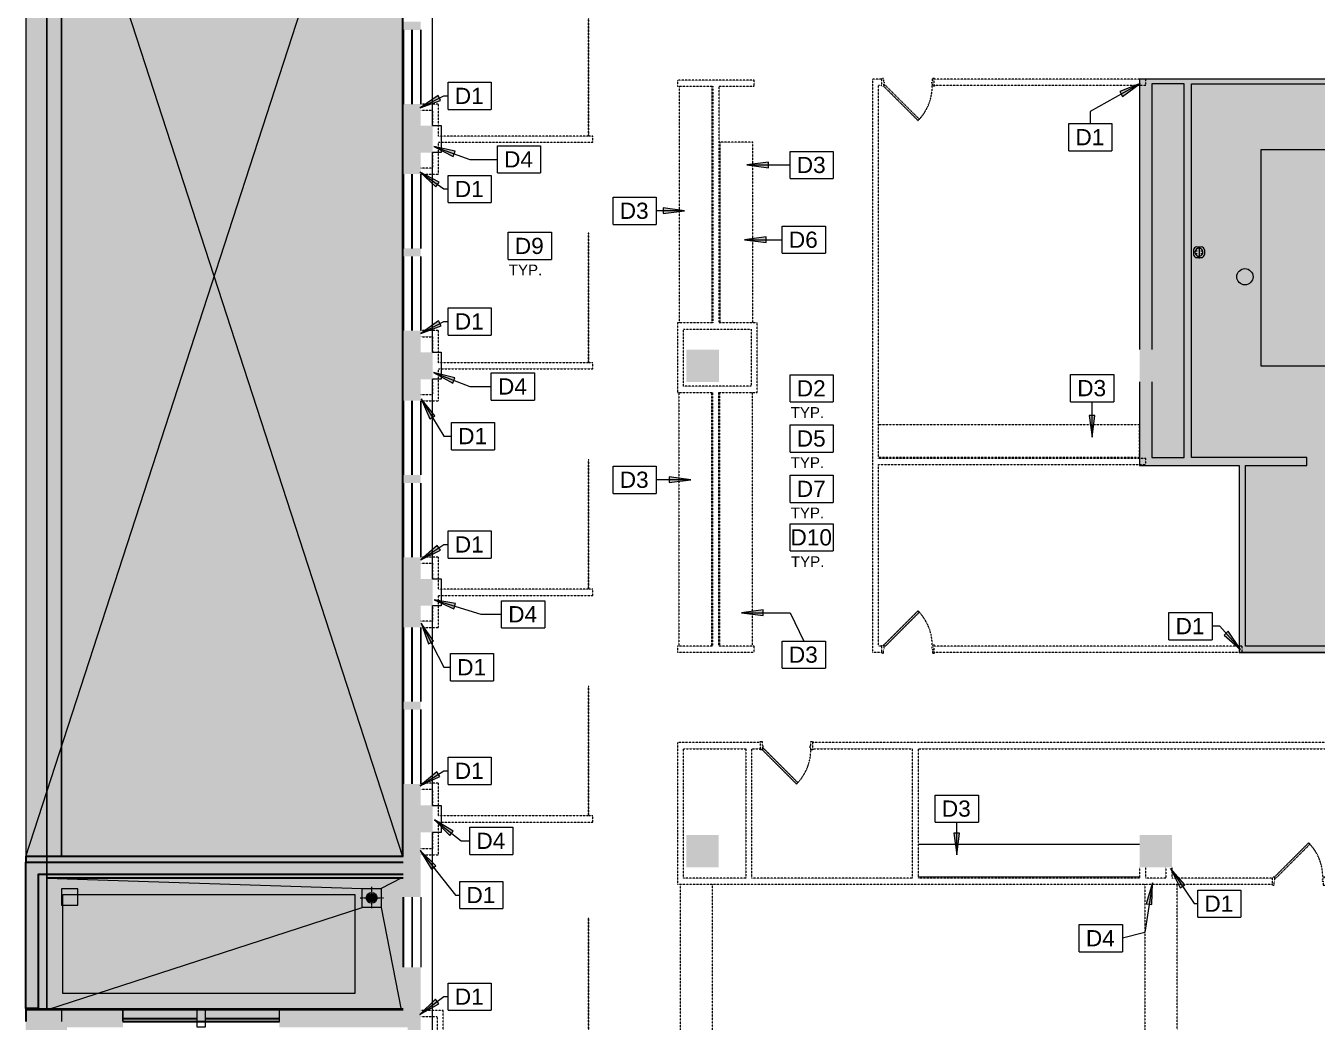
# Model space of a CAD drawing. Header units: inches. Extents: x 3 to 2535, y 0 to 2055.
# Drawn here: x 3 to 961, y 539 to 1278 of the extents above; entities that cross this region are included whole.
import ezdxf

# ---------------------------------------------------------------- set-up
doc = ezdxf.new("R2010")
doc.units = ezdxf.units.IN
doc.header["$MEASUREMENT"] = 0
doc.linetypes.add('Demolished', pattern=[0.1875, 0.125, -0.0625])
doc.linetypes.add('IMPORT-CENTERS', pattern=[1.375, 1, -0.125, 0.125, -0.125])
for name, color, linetype, lineweight in [('_800 AVAILABLE', 7, 'Continuous', 9), ('A-ANNO-KEYN', 231, 'Continuous', 9), ('A-DETL', 90, 'Continuous', 9), ('A-DETL-GENF', 92, 'Continuous', 9), ('A-DOOR', 31, 'Demolished', 9), ('A-WALL', 113, 'Demolished', 9), ('A0207 - Terrace Backround_Link_dwg', 8, 'Continuous', 9), ('ARCH-L', 250, 'Continuous', 20), ('CORE', 7, 'Continuous', 9), ('FLOR-OTLN', 250, 'Continuous', 20), ('G-ANNO-TEXT', 231, 'Continuous', 9), ('I-WALL', 2, 'Demolished', 9), ('L-AR-wall-existing', 250, 'Continuous', 20), ('L-HS-pav-edge', 250, 'Continuous', 20), ('L-HS-wall', 50, 'Continuous', 30), ('N-ROOFDRAIN', 7, 'Continuous', 9), ('N-ROOFMAIN', 7, 'Continuous', 9), ('Q-CASE', 31, 'Demolished', 9), ('Victor Bldg - 8th Floor_LINK_dwg', 8, 'Continuous', 9), ('WALL-I', 250, 'Continuous', 20), ('WINDOWS', 7, 'Continuous', 9)]:
    doc.layers.add(name, color=color, linetype=linetype, lineweight=lineweight)
doc.styles.add('Arial', font='arial.ttf', dxfattribs={"height": 12})
doc.styles.add('Swis721 Lt BT', font='swissl.ttf', dxfattribs={"height": 8})

# ---------------------------------------------------------------- blocks, each defined once
blk = doc.blocks.new('Door - Single - Solid Door-7925638-Level XX  DEMOLITION')
at = {"layer": 'A-DOOR', "color": 250, "lineweight": 20}
for p, q in [((-15.63, 2.91), (-14.13, 2.91)), ((-15.63, 2.16), (-15.63, 2.91)), ((-14.13, 2.91), (-14.13, -0.09)), ((22.12, 2.91), (23.62, 2.91)), ((22.12, -0.09), (22.12, 2.91)), ((23.62, 2.91), (23.62, 2.16)), ((-15.63, -3.09), (-15.63, -2.34)), ((-14.13, -3.09), (-15.63, -3.09)), ((-14.13, -0.09), (-13.63, -0.09)), ((-14.13, -1.59), (-14.13, -3.09)), ((-13.63, -1.59), (-14.13, -1.59)), ((-13.03, -2.12), (-14.01, -3.09)), ((-14.01, -3.09), (11.45, -28.54)), ((-13.63, -0.09), (-13.63, -1.59)), ((12.42, -27.57), (-13.03, -2.12)), ((21.62, -0.09), (22.12, -0.09)), ((21.62, -1.59), (21.62, -0.09)), ((22.12, -1.59), (21.62, -1.59)), ((22.12, -3.09), (22.12, -1.59)), ((23.62, -3.09), (22.12, -3.09)), ((23.62, -2.34), (23.62, -3.09)), ((11.45, -28.54), (12.42, -27.57))]:
    blk.add_line(p, q, dxfattribs=at)
at = {"layer": 'A-DOOR', "color": 7}
blk.add_arc((-14.01, -3.09), 36, 315, 0.5, dxfattribs=at)
blk = doc.blocks.new('Door - Single - Solid Door-7925635-Level XX  DEMOLITION')
at = {"layer": 'A-DOOR', "color": 250, "lineweight": 20}
for p, q in [((-14.01, 3.09), (11.45, 28.54)), ((12.42, 27.57), (-13.03, 2.12)), ((11.45, 28.54), (12.42, 27.57)), ((-15.63, 3.09), (-15.63, 2.34)), ((-14.13, 3.09), (-15.63, 3.09)), ((-14.13, 1.59), (-14.13, 3.09)), ((-13.63, 1.59), (-14.13, 1.59)), ((-14.13, -2.91), (-14.13, 0.09)), ((-14.13, 0.09), (-13.63, 0.09)), ((-13.03, 2.12), (-14.01, 3.09)), ((-13.63, 0.09), (-13.63, 1.59)), ((22.12, 1.59), (21.62, 1.59)), ((21.62, 1.59), (21.62, 0.09)), ((21.62, 0.09), (22.12, 0.09)), ((23.62, 3.09), (22.12, 3.09)), ((22.12, 3.09), (22.12, 1.59)), ((22.12, 0.09), (22.12, -2.91)), ((23.62, 2.34), (23.62, 3.09)), ((-15.63, -2.16), (-15.63, -2.91)), ((-15.63, -2.91), (-14.13, -2.91)), ((22.12, -2.91), (23.62, -2.91)), ((23.62, -2.91), (23.62, -2.16))]:
    blk.add_line(p, q, dxfattribs=at)
at = {"layer": 'A-DOOR', "color": 7}
blk.add_arc((-14.01, 3.09), 36, 359.5, 45, dxfattribs=at)
blk = doc.blocks.new('C-Counter Top - ADJ HEIGHT-7927354-Level XX  DEMOLITION')
at = {"layer": 'Q-CASE', "color": 7}
for p, q in [((86.8, -0.75), (86.8, 0)), ((-47.26, -0.75), (86.8, -0.75)), ((86.8, -25), (86.8, -0.75)), ((-47.26, -25), (86.8, -25))]:
    blk.add_line(p, q, dxfattribs=at)
blk = doc.blocks.new('C-Counter Top - ADJ HEIGHT-7926963-Level XX  DEMOLITION')
at = {"layer": 'Q-CASE', "color": 7}
for p, q in [((-47.26, -0.75), (128.24, -0.75)), ((-47.26, -25), (128.24, -25))]:
    blk.add_line(p, q, dxfattribs=at)
blk = doc.blocks.new('C-Counter Top - ADJ HEIGHT-7927036-Level XX  DEMOLITION')
at = {"layer": 'Q-CASE', "color": 7}
for p, q in [((-47.26, 0), (-47.26, -0.75)), ((-47.26, -0.75), (-47.26, -25)), ((-47.26, -0.75), (146.24, -0.75)), ((-47.26, -25), (146.24, -25))]:
    blk.add_line(p, q, dxfattribs=at)
blk = doc.blocks.new('C-Counter Top - ADJ HEIGHT-7926068-Level XX  DEMOLITION')
at = {"layer": 'Q-CASE', "linetype": 'Continuous'}
for p, q in [((-47.26, -0.75), (116.74, -0.75)), ((-47.26, -25), (116.74, -25))]:
    blk.add_line(p, q, dxfattribs=at)
blk = doc.blocks.new('C-Counter Top - ADJ HEIGHT - 2_-0_-7925335-Level XX  DEMOLITION')
at = {"layer": 'Q-CASE', "color": 7}
for p, q in [((258.06, 0), (-47.26, 0)), ((-47.26, -24), (258.06, -24))]:
    blk.add_line(p, q, dxfattribs=at)
blk = doc.blocks.new('C-Counter Top - ADJ HEIGHT - 2_-0_-7925336-Level XX  DEMOLITION')
at = {"layer": 'Q-CASE', "color": 7}
for p, q in [((268.06, 0), (-47.26, 0)), ((-47.26, -24), (268.06, -24))]:
    blk.add_line(p, q, dxfattribs=at)
blk = doc.blocks.new('C-Counter Top - ADJ HEIGHT-7927271-Level XX  DEMOLITION')
at = {"layer": 'Q-CASE', "color": 7}
for p, q in [((-47.26, -0.75), (140.93, -0.75)), ((-47.26, -25), (140.93, -25))]:
    blk.add_line(p, q, dxfattribs=at)
blk = doc.blocks.new('Victor Bldg - 8th Floor_LINK_dwg_RDRAIN-7775894-Level XX  DEMOLITION')
at = {"layer": 'N-ROOFDRAIN', "linetype": 'IMPORT-CENTERS'}
for p, q in [((-8.58, 0), (8.67, 0)), ((0, 8.22), (0, -7.71))]:
    blk.add_line(p, q, dxfattribs=at)
at = {"layer": 'N-ROOFDRAIN'}
for p, q in [((3, 0), (-3, 0)), ((2.83, 1), (-2.83, 1)), ((2.24, 2), (-2.24, 2)), ((2.83, -1), (-2.83, -1)), ((2.24, -2), (-2.24, -2))]:
    blk.add_line(p, q, dxfattribs=at)
at = {"layer": 'N-ROOFDRAIN', "flags": 128}
blk.add_lwpolyline([(7, 7), (7, -7), (-7, -7), (-7, 7)], close=True, dxfattribs=at)
at = {"layer": 'N-ROOFDRAIN'}
for radius in [4, 3]:
    blk.add_circle((0, 0), radius, dxfattribs=at)
blk = doc.blocks.new('Victor Bldg - 8th Floor_LINK_dwg_A$C12A528CC-7775907-Level XX  DEMOLITION')
at = {"layer": 'N-ROOFMAIN', "flags": 128}
blk.add_lwpolyline([(1, 12), (0, 12), (0, 0), (12, 0), (12, 12), (0, 12)], dxfattribs=at)
blk = doc.blocks.new('Victor Bldg - 8th Floor_LINK_dwg-6972240-Level XX  DEMOLITION')
at = {"layer": '_800 AVAILABLE'}
for p, q in [((304.93, 1203.56), (304.93, 1351.56)), ((304.93, 1035.5), (304.93, 1183.56)), ((304.93, 867.5), (304.93, 1015.5)), ((304.93, 699.5), (304.93, 847.5)), ((304.93, 531.5), (304.93, 679.5))]:
    blk.add_line(p, q, dxfattribs=at)
at = {"layer": 'CORE'}
for p, q in [((868.92, 1111.36), (868.92, 1108.06)), ((870.15, 1110.69), (871.63, 1110.69)), ((871.28, 1113.72), (874.58, 1113.72)), ((873.06, 1113.98), (873.06, 1105.01)), ((874.25, 1110.69), (875.71, 1110.69)), ((876.94, 1111.36), (876.94, 1108.06)), ((870.15, 1108.73), (871.63, 1108.73)), ((871.28, 1105.7), (874.58, 1105.7)), ((874.25, 1108.73), (875.71, 1108.73)), ((281.73, 645.5), (266.81, 637.93)), ((266.81, 623.93), (281.73, 547.98)), ((30, 547.98), (30, 539.25)), ((75.5, 539.25), (75.5, 547.98)), ((191.5, 539.25), (191.5, 547.98))]:
    blk.add_line(p, q, dxfattribs=at)
at = {"layer": 'CORE', "flags": 128}
for points in [[(478.13, 2051.5), (478.13, 2055), (3.5, 2055), (3.5, 547.98), (3.5, 539.25)], [(475, 2039.5), (19, 2039.5), (19, 547.98), (252.81, 623.93)], [(283.25, 661.5), (30, 661.5), (30, 1522), (283.25, 1522)], [(1321.5, 1234.5), (1341.5, 1234.5), (1341.5, 1238), (1248, 1238), (1098, 1238), (829, 1238), (829, 1037.5)], [(829, 1013.5), (829, 951.5), (902.75, 951.5), (902.75, 813), (1004.5, 813), (1004.5, 817.63), (907.38, 817.63), (907.38, 951.5), (953, 951.5), (953, 957.5), (867.38, 957.5), (867.38, 1234.5), (1036, 1234.5), (1036, 1037.5)], [(838, 1013.5), (838, 957.5), (862, 957.5), (862, 1234.5), (838, 1234.5), (838, 1037.5)], [(304.93, 1203.56), (311.25, 1203.56), (311.25, 1183.56), (304.93, 1183.56)], [(304.93, 1203.56), (311.25, 1203.56), (311.25, 1183.56), (304.93, 1183.56)], [(304.93, 1035.5), (311.25, 1035.5), (311.25, 1015.5), (304.93, 1015.5)], [(304.93, 867.5), (311.25, 867.5), (311.25, 847.5), (304.93, 847.5)], [(304.93, 699.5), (311.25, 699.5), (311.25, 679.5), (304.93, 679.5)], [(283.25, 645.5), (19, 645.5), (252.81, 637.93)], [(3.5, 547.98), (75.5, 547.98), (75.5, 539.25)], [(191.5, 539.25), (191.5, 547.98), (283.25, 547.98)]]:
    blk.add_lwpolyline(points, dxfattribs=at)
blk.add_lwpolyline([(918.84, 1025.5), (1011.84, 1025.5), (1011.84, 1185.5), (918.84, 1185.5)], close=True, dxfattribs=at)
at = {"layer": 'CORE'}
blk.add_circle((907, 1091.5), 6, dxfattribs=at)
for centre, radius, start, end in [((871.28, 1111.36), 2.36, 90, 180), ((872.93, 1109.71), 2.95, 340.52878, 272.49467), ((874.58, 1111.36), 2.36, 0, 90), ((871.28, 1108.06), 2.36, 180, 270), ((872.93, 1109.71), 2.95, 272.49467, 340.52878), ((874.58, 1108.06), 2.36, 270, 360)]:
    blk.add_arc(centre, radius, start, end, dxfattribs=at)
at = {"layer": 'WINDOWS'}
for p, q in [((283.25, 1219.56), (283.25, 1274.56)), ((283.25, 1274.56), (283.25, 1219.56)), ((296.25, 1219.56), (296.25, 1274.56)), ((296.25, 1274.56), (296.25, 1219.56)), ((283.25, 1051.56), (283.25, 1106.56)), ((283.25, 1106.56), (283.25, 1051.56)), ((296.25, 1051.56), (296.25, 1106.56)), ((296.25, 1106.56), (296.25, 1051.56)), ((283.25, 883.5), (283.25, 938.5)), ((283.25, 938.5), (283.25, 883.5)), ((296.25, 883.5), (296.25, 938.5)), ((296.25, 938.5), (296.25, 883.5)), ((283.25, 715.5), (283.25, 770.5)), ((283.25, 770.5), (283.25, 715.5)), ((296.25, 715.5), (296.25, 770.5)), ((296.25, 770.5), (296.25, 715.5)), ((283.25, 631.5), (283.25, 579.5)), ((289.62, 631.5), (289.62, 579.5)), ((289.87, 631.5), (289.87, 579.5)), ((296.25, 631.5), (296.25, 579.5))]:
    blk.add_line(p, q, dxfattribs=at)
at = {"layer": 'WINDOWS', "flags": 128}
for points in [[(289.62, 1219.56), (289.62, 1274.56)], [(289.87, 1219.56), (289.87, 1274.56)], [(283.25, 1112.56), (283.25, 1167.56)], [(289.62, 1112.56), (289.62, 1167.56)], [(289.87, 1112.56), (289.87, 1167.56)], [(296.25, 1112.56), (296.25, 1167.56)], [(289.62, 1051.56), (289.62, 1106.56)], [(289.87, 1051.56), (289.87, 1106.56)], [(283.25, 944.5), (283.25, 999.5)], [(289.62, 944.5), (289.62, 999.5)], [(289.87, 944.5), (289.87, 999.5)], [(296.25, 944.5), (296.25, 999.5)], [(289.62, 883.5), (289.62, 938.5)], [(289.87, 883.5), (289.87, 938.5)], [(283.25, 776.5), (283.25, 831.5)], [(289.62, 776.5), (289.62, 831.5)], [(289.87, 776.5), (289.87, 831.5)], [(296.25, 776.5), (296.25, 831.5)], [(289.62, 715.5), (289.62, 770.5)], [(289.87, 715.5), (289.87, 770.5)], [(75.5, 547.98), (191.5, 547.98)], [(130.5, 534.98), (130.5, 547.98), (136.5, 547.98), (136.5, 534.98), (130.5, 534.98), (130.5, 547.98), (136.5, 547.98), (136.5, 534.98)], [(75.5, 541.6), (130.5, 541.6)], [(75.5, 541.35), (130.5, 541.35)], [(136.5, 541.6), (191.5, 541.6)], [(136.5, 541.35), (191.5, 541.35)]]:
    blk.add_lwpolyline(points, close=True, dxfattribs=at)
for name, p in [('Victor Bldg - 8th Floor_LINK_dwg_A$C12A528CC-7775907-Level XX  DEMOLITION', (29.96, 625.63)), ('Victor Bldg - 8th Floor_LINK_dwg_RDRAIN-7775894-Level XX  DEMOLITION', (259.81, 630.93))]:
    blk.add_blockref(name, p)
blk = doc.blocks.new('A0207 - Terrace Backround_Link_dwg-7390254-Level XX  DEMOLITION')
at = {"layer": 'WALL-I'}
blk.add_hatch(color=256, dxfattribs=at).paths.add_polyline_path([(1009.43, 539.25), (1045.43, 539.25), (1045.43, 547.54), (765.68, 547.54), (765.68, 539.25), (953.68, 539.25)], flags=0)
at = {"layer": 'ARCH-L', "color": 7, "lineweight": 9}
for p, q in [((765.68, 1522), (1044.93, 661.5)), ((765.68, 661.5), (1044.93, 1522))]:
    blk.add_line(p, q, dxfattribs=at)
at = {"layer": 'FLOR-OTLN', "color": 50, "lineweight": 30}
blk.add_line((765.68, 548.87), (765.68, 548.5), dxfattribs=at)
at = {"layer": 'FLOR-OTLN', "color": 50, "lineweight": 30, "flags": 128}
blk.add_lwpolyline([(1240.31, 2055), (765.68, 2055), (765.68, 1522), (1044.93, 1522), (1044.93, 661.5), (765.68, 661.5), (765.68, 657.5)], dxfattribs=at)
at = {"layer": 'L-AR-wall-existing', "flags": 128}
for points in [[(1245.68, 2055), (765.68, 2055), (765.68, 547.98)], [(781.18, 547.98), (781.18, 2039.5), (1232.68, 2039.5), (1232.68, 2022)], [(1045.43, 1522), (792.18, 1522), (792.18, 661.5), (1045.43, 661.5)]]:
    blk.add_lwpolyline(points, dxfattribs=at)
at = {"layer": 'L-HS-pav-edge', "flags": 128}
blk.add_lwpolyline([(1009.43, 633.5), (1009.43, 559.98), (793.18, 559.98), (793.18, 633.5)], close=True, dxfattribs=at)
at = {"layer": 'L-HS-wall'}
blk.add_line((1045.43, 645.5), (781.18, 645.5), dxfattribs=at)
at = {"layer": 'WALL-I', "color": 50, "lineweight": 30}
for p, q in [((1045.43, 1274.56), (1045.43, 1219.56)), ((1045.43, 1167.56), (1045.43, 1112.56)), ((1045.43, 1106.56), (1045.43, 1051.56)), ((1045.43, 999.5), (1045.43, 944.5)), ((1045.43, 938.5), (1045.43, 883.5)), ((1045.43, 831.5), (1045.43, 776.5)), ((1045.43, 770.5), (1045.43, 715.5)), ((1045.43, 631.5), (1045.43, 579.5)), ((837.68, 539.25), (953.68, 539.25))]:
    blk.add_line(p, q, dxfattribs=at)
at = {"layer": 'WALL-I', "color": 50, "lineweight": 30, "flags": 128}
for points in [[(1045.43, 648.25), (774.93, 648.25), (774.93, 548.87), (765.68, 548.87), (765.68, 657.5), (1045.43, 657.5)], [(1045.43, 548.5), (765.68, 548.5), (765.68, 539.25)]]:
    blk.add_lwpolyline(points, dxfattribs=at)
blk = doc.blocks.new('Keynote Tag - Keynote Number - Boxed-135510-Level XX  DEMOLITION')
at = {"layer": 'A-ANNO-KEYN'}
for p, q in [((-0.125, -0.0792), (-0.125, 0.0781)), ((-0.125, 0.0781), (0.125, 0.0781)), ((0.125, 0.0781), (0.125, -0.0792)), ((-0.125, -0.0792), (0.125, -0.0792))]:
    blk.add_line(p, q, dxfattribs=at)

msp = doc.modelspace()

# ---------------------------------------------------------------- hatches: boundary and pattern name
at = {"layer": 'A-ANNO-KEYN'}
for points in [[(829.29, 1234.81), (814.31, 1228.82), (816.37, 1225.14)], [(295.68, 1216.79), (310.91, 1222.11), (309.01, 1225.87)], [(305.82, 1188.06), (320.17, 1180.68), (321.59, 1184.65)], [(295.68, 1169.13), (307.48, 1158.13), (309.93, 1161.56)], [(537.89, 1174.41), (553.89, 1172.3), (553.89, 1176.51)], [(491.76, 1140.41), (475.76, 1142.52), (475.76, 1138.31)], [(536.18, 1118.95), (552.18, 1116.85), (552.18, 1121.06)], [(296.2, 1049.36), (311.32, 1054.98), (309.35, 1058.71)], [(305.67, 1020.39), (319.86, 1012.71), (321.37, 1016.65)], [(296.46, 1001.01), (302.96, 986.23), (306.56, 988.42)], [(793.75, 972.57), (795.86, 988.57), (791.65, 988.57)], [(496.37, 940.97), (480.37, 943.08), (480.37, 938.86)], [(296.31, 881.56), (310.74, 888.78), (308.38, 892.27)], [(306.1, 851.89), (320.77, 845.18), (322.01, 849.21)], [(533.96, 842.41), (549.96, 840.3), (549.96, 844.52)], [(296.48, 834.56), (301.93, 819.37), (305.67, 821.3)], [(903.67, 815.18), (894.7, 828.6), (891.54, 825.82)], [(295.64, 714.09), (310.3, 720.83), (308.05, 724.4)], [(306.46, 688.82), (317.68, 677.22), (320.3, 680.51)], [(693.45, 662.84), (695.55, 678.84), (691.34, 678.84)], [(295.87, 666.04), (304.11, 652.17), (307.42, 654.77)], [(851.75, 652.82), (858.93, 638.36), (862.43, 640.72)], [(838.41, 642.12), (833.9, 626.62), (838.07, 625.99)], [(295.55, 544.46), (309.61, 552.38), (307.08, 555.75)]]:
    msp.add_hatch(color=256, dxfattribs=at).paths.add_polyline_path(points, flags=0)
at = {"layer": 'A-DETL-GENF'}
h = msp.add_hatch(color=7, dxfattribs=at)
h.paths.add_polyline_path([(338, 0), (338, 4), (345, 4), (345, 23.12), (273, 23.12), (273, 4), (280, 4), (280, 0), (311.78, 0)], flags=0)
h.paths.add_polyline_path([(200, 0), (200, 4), (207, 4), (207, 23.12), (135, 23.12), (135, 4), (142, 4), (142, 0), (171.38, 0)], flags=0)
h.paths.add_polyline_path([(418, 0), (509.5, 0), (509.5, 56), (479.5, 56), (479.5, 23.06), (411, 23.06), (411, 4), (418, 4)], flags=0)
h.paths.add_polyline_path([(1050, 0), (1050, 14.5), (1079, 14.5), (1079, 11.5), (1143, 11.5), (1143, 27.5), (1069, 27.5), (1069, 32.86), (1011, 32.86), (1011, 23.12), (1004.38, 23.12), (1004.38, 0), (1036.5, 0)], flags=0)
h.paths.add_polyline_path([(920.38, 0), (920.38, 23.12), (913.5, 23.12), (913.5, 32.99), (884.25, 32.99), (884.25, 23.12), (867.25, 23.12), (867.25, 0), (913.5, 0)], flags=0)
h.paths.add_polyline_path([(62, 0), (62, 4), (69, 4), (69, 23.12), (34.12, 23.12), (34.12, 74.5), (16, 74.5), (16, 66), (12, 66), (12, 0), (34.12, 0)], flags=0)
h.paths.add_polyline_path([(783.25, 0), (783.25, 21.5), (781.25, 21.5), (781.25, 56), (751.25, 56), (751.25, 23.12), (730.25, 23.12), (730.25, 0), (781.25, 0)], flags=0)
h.paths.add_polyline_path([(614, 0), (646.25, 0), (646.25, 33.12), (614, 33.12), (614, 23.12), (593.13, 23.12), (593.13, 0)], flags=0)
h.paths.add_polyline_path([(2155, 3.5), (2215, 3.5), (2215, 19.5), (2155, 19.5)], flags=0)
h.paths.add_polyline_path([(2531, 3.5), (2535, 3.5), (2535, 63.5), (2519, 63.5), (2519, 41.5), (2497, 41.5), (2497, 19.5), (2475, 19.5), (2475, 3.5), (2519, 3.5)], flags=0)
h.paths.add_polyline_path([(2378.78, 3.5), (2423, 3.5), (2423, 19.5), (2363, 19.5), (2363, 3.5), (2374.5, 3.5)], flags=0)
h.paths.add_polyline_path([(2043, 3.5), (2103, 3.5), (2103, 19.5), (2059, 19.5), (2059, 27.5), (1979, 27.5), (1979, 11.5), (2043, 11.5)], flags=0)
h.paths.add_polyline_path([(2261.33, 7.5), (2267.33, 7.5), (2267.33, 19.5), (2261.33, 19.5)], flags=0)
h.paths.add_polyline_path([(2316.67, 7.5), (2316.67, 19.5), (2310.67, 19.5), (2310.67, 7.5)], flags=0)
h.paths.add_polyline_path([(1259, 11.5), (1323, 11.5), (1323, 27.5), (1259, 27.5)], flags=0)
h.paths.add_polyline_path([(1453, 11.5), (1503, 11.5), (1503, 27.5), (1439, 27.5), (1439, 11.5), (1443.5, 11.5)], flags=0)
h.paths.add_polyline_path([(1647.88, 11.5), (1683, 11.5), (1683, 27.5), (1619, 27.5), (1619, 11.5)], flags=0)
h.paths.add_polyline_path([(1828.75, 11.5), (1863, 11.5), (1863, 27.5), (1799, 27.5), (1799, 11.5), (1803.5, 11.5)], flags=0)
h.paths.add_polyline_path([(1564, 15.5), (1564, 27.5), (1558, 27.5), (1558, 15.5)], flags=0)
h.paths.add_polyline_path([(1918, 15.5), (1924, 15.5), (1924, 27.5), (1918, 27.5)], flags=0)
h.paths.add_polyline_path([(1738, 15.5), (1744, 15.5), (1744, 27.5), (1738, 27.5)], flags=0)
h.paths.add_polyline_path([(1198, 15.5), (1204, 15.5), (1204, 27.5), (1198, 27.5)], flags=0)
h.paths.add_polyline_path([(1384, 15.5), (1384, 27.5), (1378, 27.5), (1378, 15.5)], flags=0)
h.paths.add_polyline_path([(2519, 115.5), (2535, 115.5), (2535, 175.5), (2519, 175.5)], flags=0)
h.paths.add_polyline_path([(34.12, 123.5), (34.12, 224.5), (12, 224.5), (12, 132), (16, 132), (16, 123.5)], flags=0)
h.paths.add_polyline_path([(2531, 220.5), (2531, 226.5), (2519, 226.5), (2519, 220.5)], flags=0)
h.paths.add_polyline_path([(2531, 268.5), (2531, 274.5), (2519, 274.5), (2519, 268.5)], flags=0)
h.paths.add_polyline_path([(2173, 293.5), (2173, 317.5), (2149, 317.5), (2149, 293.5), (2152.5, 293.5)], flags=0)
h.paths.add_polyline_path([(517, 293.5), (517, 317.5), (493, 317.5), (493, 293.5), (512.5, 293.5)], flags=0)
h.paths.add_polyline_path([(1789, 293.5), (1813, 293.5), (1813, 317.5), (1789, 317.5)], flags=0)
h.paths.add_polyline_path([(21.13, 310.5), (34.12, 310.5), (34.12, 392.5), (12, 392.5), (12, 310.5)], flags=0)
h.paths.add_polyline_path([(2535, 319.5), (2535, 379.5), (2519, 379.5), (2519, 365.5), (2497, 365.5), (2497, 341.5), (2519, 341.5), (2519, 319.5)], flags=0)
h.paths.add_polyline_path([(2535, 431.5), (2535, 491.5), (2527, 491.5), (2527, 551.5), (2511, 551.5), (2511, 475.5), (2519, 475.5), (2519, 431.5)], flags=0)
h.paths.add_polyline_path([(21.13, 478.5), (34.12, 478.5), (34.12, 534.98), (75.5, 534.98), (75.5, 539.25), (3.5, 539.25), (3.5, 491.25), (12, 491.25), (12, 478.5), (14.26, 478.5)], flags=0)
h.paths.add_polyline_path([(306.53, 511.5), (306.53, 531.5), (296.25, 531.5), (296.25, 579.5), (283.25, 579.5), (283.25, 539.25), (191.5, 539.25), (191.5, 534.98), (286.53, 534.98), (286.53, 511.5), (305.81, 511.5)], flags=0)
h.paths.add_polyline_path([(2511, 603.5), (2527, 603.5), (2527, 667.5), (2511, 667.5), (2511, 647.5), (2497, 647.5), (2497, 623.5), (2511, 623.5)], flags=0)
h.paths.add_polyline_path([(291.03, 631.5), (296.25, 631.5), (296.25, 679.5), (304.93, 679.5), (304.93, 699.5), (296.25, 699.5), (296.25, 715.5), (283.25, 715.5), (283.25, 631.5), (286.53, 631.5)], flags=0)
h.paths.add_polyline_path([(829, 653.5), (853, 653.5), (853, 677.5), (829, 677.5)], flags=0)
h.paths.add_polyline_path([(2152.5, 653.5), (2173, 653.5), (2173, 677.5), (2149, 677.5), (2149, 653.5)], flags=0)
h.paths.add_polyline_path([(1093, 653.5), (1093, 677.5), (1069, 677.5), (1069, 653.5), (1088.5, 653.5)], flags=0)
h.paths.add_polyline_path([(498.94, 653.5), (517, 653.5), (517, 677.5), (493, 677.5), (493, 653.5)], flags=0)
h.paths.add_polyline_path([(1429, 653.5), (1453, 653.5), (1453, 677.5), (1429, 677.5)], flags=0)
h.paths.add_polyline_path([(1808.5, 653.5), (1813, 653.5), (1813, 677.5), (1789, 677.5), (1789, 653.5)], flags=0)
h.paths.add_polyline_path([(2511, 722.5), (2523, 722.5), (2523, 728.5), (2511, 728.5)], flags=0)
h.paths.add_polyline_path([(283.25, 770.5), (296.25, 770.5), (296.25, 776.5), (283.25, 776.5)], flags=0)
h.paths.add_polyline_path([(2511, 783.5), (2527, 783.5), (2527, 847.5), (2511, 847.5), (2511, 813.25)], flags=0)
h.paths.add_polyline_path([(283.25, 831.5), (296.25, 831.5), (296.25, 847.5), (304.93, 847.5), (304.93, 867.5), (296.25, 867.5), (296.25, 883.5), (283.25, 883.5), (283.25, 836)], flags=0)
h.paths.add_polyline_path([(2523, 902.5), (2523, 908.5), (2511, 908.5), (2511, 902.5)], flags=0)
h.paths.add_polyline_path([(296.25, 938.5), (296.25, 944.5), (283.25, 944.5), (283.25, 938.5), (289.64, 938.5)], flags=0)
h.paths.add_polyline_path([(2511, 963.25), (2527, 963.25), (2527, 1027.5), (2511, 1027.5), (2511, 1007.5), (2497, 1007.5), (2497, 983.5), (2511, 983.5), (2511, 967.75)], flags=0)
h.paths.add_polyline_path([(296.25, 999.5), (296.25, 1015.5), (304.93, 1015.5), (304.93, 1035.5), (296.25, 1035.5), (296.25, 1051.56), (283.25, 1051.56), (283.25, 999.5)], flags=0)
h.paths.add_polyline_path([(2173, 1013.5), (2173, 1037.5), (2149, 1037.5), (2149, 1013.5)], flags=0)
h.paths.add_polyline_path([(829, 1013.5), (853, 1013.5), (853, 1037.5), (829, 1037.5), (829, 1029.19)], flags=0)
h.paths.add_polyline_path([(517, 1013.5), (517.25, 1013.5), (517.25, 1037.5), (493, 1037.5), (493, 1013.5), (512.5, 1013.5)], flags=0)
h.paths.add_polyline_path([(1040.5, 1013.5), (1040.5, 1037.5), (1016.5, 1037.5), (1016.5, 1013.5)], flags=0)
h.paths.add_polyline_path([(2511, 1082.5), (2523, 1082.5), (2523, 1088.5), (2511, 1088.5)], flags=0)
h.paths.add_polyline_path([(289.62, 1106.56), (296.25, 1106.56), (296.25, 1112.56), (283.25, 1112.56), (283.25, 1106.56)], flags=0)
h.paths.add_polyline_path([(2511, 1143.5), (2527, 1143.5), (2527, 1207.5), (2511, 1207.5), (2511, 1173.25)], flags=0)
h.paths.add_polyline_path([(295.92, 1167.56), (296.25, 1167.56), (296.25, 1183.56), (304.93, 1183.56), (304.93, 1203.56), (296.25, 1203.56), (296.25, 1219.56), (283.25, 1219.56), (283.25, 1167.56)], flags=0)
h.paths.add_polyline_path([(2511, 1262.5), (2523, 1262.5), (2523, 1268.5), (2511, 1268.5)], flags=0)
h.paths.add_polyline_path([(296.25, 1274.56), (296.25, 1280.56), (283.25, 1280.56), (283.25, 1274.56), (295.92, 1274.56)], flags=0)
h.paths.add_polyline_path([(2511, 1323.5), (2527, 1323.5), (2527, 1387.5), (2511, 1387.5), (2511, 1367.5), (2497, 1367.5), (2497, 1343.5), (2511, 1343.5), (2511, 1328)], flags=0)
h.paths.add_polyline_path([(296.25, 1335.56), (296.25, 1351.56), (304.93, 1351.56), (304.93, 1371.56), (296.25, 1371.56), (296.25, 1387.56), (283.25, 1387.56), (283.25, 1335.56)], flags=0)
h.paths.add_polyline_path([(1087.5, 1373.5), (1093, 1373.5), (1093, 1397.5), (1069, 1397.5), (1069, 1373.5)], flags=0)
h.paths.add_polyline_path([(2173, 1373.5), (2173, 1397.5), (2149, 1397.5), (2149, 1373.5), (2168.5, 1373.5)], flags=0)
h.paths.add_polyline_path([(1453, 1373.5), (1453, 1397.5), (1429, 1397.5), (1429, 1373.5), (1448.5, 1373.5)], flags=0)
h.paths.add_polyline_path([(1813, 1373.5), (1813, 1397.5), (1789, 1397.5), (1789, 1373.5), (1792.5, 1373.5)], flags=0)
h.paths.add_polyline_path([(853, 1373.5), (853, 1397.5), (829, 1397.5), (829, 1373.5), (833.5, 1373.5)], flags=0)
h.paths.add_polyline_path([(517, 1373.5), (517, 1397.5), (493, 1397.5), (493, 1373.5), (515, 1373.5)], flags=0)
h.paths.add_polyline_path([(2511, 1442.5), (2523, 1442.5), (2523, 1448.5), (2511, 1448.5)], flags=0)
h.paths.add_polyline_path([(296.25, 1442.56), (296.25, 1448.56), (283.25, 1448.56), (283.25, 1442.56)], flags=0)
h.paths.add_polyline_path([(2527, 1503.5), (2527, 1567.5), (2511, 1567.5), (2511, 1503.5)], flags=0)
h.paths.add_polyline_path([(296.25, 1503.56), (296.25, 1519.56), (304.93, 1519.56), (304.93, 1539.56), (296.25, 1539.56), (296.25, 1555.56), (283.25, 1555.56), (283.25, 1503.56)], flags=0)
h.paths.add_polyline_path([(283.25, 1610.56), (296.25, 1610.56), (296.25, 1616.56), (283.25, 1616.56)], flags=0)
h.paths.add_polyline_path([(2511, 1622.5), (2523, 1622.5), (2523, 1628.5), (2511, 1628.5)], flags=0)
h.paths.add_polyline_path([(296.25, 1671.56), (296.25, 1687.56), (304.93, 1687.56), (304.93, 1707.56), (296.25, 1707.56), (296.25, 1755.56), (283.25, 1755.56), (283.25, 1671.56)], flags=0)
h.paths.add_polyline_path([(2527, 1683.5), (2527, 1747.5), (2511, 1747.5), (2511, 1727.5), (2497, 1727.5), (2497, 1703.5), (2511, 1703.5), (2511, 1683.5)], flags=0)
h.paths.add_polyline_path([(1792.5, 1733.5), (1813, 1733.5), (1813, 1757.25), (1789, 1757.25), (1789, 1733.5)], flags=0)
h.paths.add_polyline_path([(1069, 1733.5), (1093, 1733.5), (1093, 1757.5), (1069, 1757.5)], flags=0)
h.paths.add_polyline_path([(829, 1733.5), (853, 1733.5), (853, 1757.5), (829, 1757.5)], flags=0)
h.paths.add_polyline_path([(2173, 1733.5), (2173, 1757.5), (2149, 1757.5), (2149, 1733.5), (2152.5, 1733.5)], flags=0)
h.paths.add_polyline_path([(493, 1733.5), (517, 1733.5), (517, 1757.5), (493, 1757.5)], flags=0)
h.paths.add_polyline_path([(1433.76, 1733.5), (1453.1, 1733.5), (1453.1, 1757.5), (1429, 1757.5), (1429, 1733.5), (1429.1, 1733.5)], flags=0)
h.paths.add_polyline_path([(2523, 1802.5), (2523, 1808.5), (2511, 1808.5), (2511, 1802.5)], flags=0)
h.paths.add_polyline_path([(283.25, 1807.56), (296.25, 1807.56), (296.25, 1855.56), (304.93, 1855.56), (304.93, 1870.56), (359, 1870.56), (359, 1883.56), (283.25, 1883.56), (283.25, 1851.06)], flags=0)
h.paths.add_polyline_path([(2527, 1863.5), (2527, 1927.5), (2511, 1927.5), (2511, 1863.5)], flags=0)
h.paths.add_polyline_path([(488, 1870.56), (488, 1927.5), (475, 1927.5), (475, 1883.56), (411, 1883.56), (411, 1870.56), (475, 1870.56)], flags=0)
h.paths.add_polyline_path([(2511, 1979.5), (2527, 1979.5), (2527, 2043.5), (2523, 2043.5), (2523, 2051.5), (2459, 2051.5), (2459, 2035.5), (2497, 2035.5), (2497, 2021.5), (2511, 2021.5)], flags=0)
h.paths.add_polyline_path([(475, 1979.5), (488, 1979.5), (488, 2021.5), (517, 2021.5), (517, 2035.5), (543, 2035.5), (543, 2051.5), (475, 2051.5), (475, 2021.5)], flags=0)
h.paths.add_polyline_path([(693.25, 2021.5), (703, 2021.5), (703, 2035.5), (723, 2035.5), (723, 2051.5), (659, 2051.5), (659, 2035.5), (679, 2035.5), (679, 2021.5), (688.75, 2021.5)], flags=0)
h.paths.add_polyline_path([(1423, 2021.5), (1423, 2035.5), (1443, 2035.5), (1443, 2051.5), (1379, 2051.5), (1379, 2035.5), (1399, 2035.5), (1399, 2021.5), (1413.25, 2021.5)], flags=0)
h.paths.add_polyline_path([(2119.34, 2021.5), (2143.34, 2021.5), (2143.34, 2035.5), (2163, 2035.5), (2163, 2051.5), (2099, 2051.5), (2099, 2035.5), (2119.34, 2035.5), (2119.34, 2022.56)], flags=0)
h.paths.add_polyline_path([(1039, 2021.5), (1063, 2021.5), (1063, 2035.5), (1083, 2035.5), (1083, 2051.5), (1019, 2051.5), (1019, 2035.5), (1039, 2035.5), (1039, 2022.56)], flags=0)
h.paths.add_polyline_path([(1759, 2021.5), (1783, 2021.5), (1783, 2035.5), (1803, 2035.5), (1803, 2051.5), (1739, 2051.5), (1739, 2035.5), (1759, 2035.5), (1759, 2022.56)], flags=0)
h.paths.add_polyline_path([(1504, 2035.5), (1504, 2047.5), (1498, 2047.5), (1498, 2035.5)], flags=0)
h.paths.add_polyline_path([(1324, 2035.5), (1324, 2047.5), (1318, 2047.5), (1318, 2035.5)], flags=0)
h.paths.add_polyline_path([(839, 2035.5), (903, 2035.5), (903, 2051.5), (839, 2051.5)], flags=0)
h.paths.add_polyline_path([(1233.25, 2035.5), (1263, 2035.5), (1263, 2051.5), (1199, 2051.5), (1199, 2035.5), (1228.75, 2035.5)], flags=0)
h.paths.add_polyline_path([(1144, 2035.5), (1144, 2047.5), (1138, 2047.5), (1138, 2035.5)], flags=0)
h.paths.add_polyline_path([(1559, 2035.5), (1623, 2035.5), (1623, 2051.5), (1559, 2051.5)], flags=0)
h.paths.add_polyline_path([(2404, 2035.5), (2404, 2047.5), (2398, 2047.5), (2398, 2035.5)], flags=0)
h.paths.add_polyline_path([(598, 2035.5), (604, 2035.5), (604, 2047.5), (598, 2047.5)], flags=0)
h.paths.add_polyline_path([(2313.25, 2035.5), (2343, 2035.5), (2343, 2051.5), (2279, 2051.5), (2279, 2035.5), (2308.75, 2035.5)], flags=0)
h.paths.add_polyline_path([(2218, 2035.5), (2224, 2035.5), (2224, 2047.5), (2218, 2047.5)], flags=0)
h.paths.add_polyline_path([(778, 2035.5), (784, 2035.5), (784, 2047.5), (778, 2047.5)], flags=0)
h.paths.add_polyline_path([(1953.25, 2035.5), (1983, 2035.5), (1983, 2051.5), (1919, 2051.5), (1919, 2035.5), (1948.75, 2035.5)], flags=0)
h.paths.add_polyline_path([(2044, 2035.5), (2044, 2047.5), (2038, 2047.5), (2038, 2035.5)], flags=0)
h.paths.add_polyline_path([(958, 2035.5), (964, 2035.5), (964, 2047.5), (958, 2047.5)], flags=0)
h.paths.add_polyline_path([(1684, 2035.5), (1684, 2047.5), (1678, 2047.5), (1678, 2035.5)], flags=0)
h.paths.add_polyline_path([(1858, 2035.5), (1864, 2035.5), (1864, 2047.5), (1858, 2047.5)], flags=0)
h = msp.add_hatch(color=9, dxfattribs=at)
h.paths.add_polyline_path([(31, 547.54), (283.25, 547.54), (283.25, 1522), (3.5, 1522), (3.5, 547.54)], flags=0)
h.paths.add_polyline_path([(1488.25, 813), (1491.5, 813), (1491.5, 1153.5), (1491.69, 1153.5), (1491.69, 1238), (829, 1238), (829, 1037.5), (853, 1037.5), (853, 1013.5), (829, 1013.5), (829, 951.5), (902.81, 951.5), (902.81, 813.06), (1321.5, 813.06), (1321.5, 1008.5), (1381.5, 1008.5), (1381.5, 813)], flags=0)
h.paths.add_polyline_path([(1630.5, 813), (1986, 813), (1986, 1238), (1880.43, 1238), (1880.43, 1193.38), (1876.13, 1193.38), (1876.13, 1157.5), (1825.13, 1157.5), (1825.13, 1146.5), (1773.13, 1146.5), (1773.13, 1237.94), (1630.5, 1237.94), (1630.5, 833.12)], flags=0)
h.paths.add_polyline_path([(1040.5, 1013.5), (1016.5, 1013.5), (1016.5, 1037.5), (1040.5, 1037.5), (1040.5, 1029.19)], flags=0)

# ---------------------------------------------------------------- linework, layer by layer
at = {"layer": 'A-ANNO-KEYN'}
for p, q in [((829.29, 1234.81), (792.43, 1214.12)), ((829.29, 1234.81), (814.31, 1228.82)), ((816.37, 1225.14), (829.29, 1234.81)), ((309.01, 1225.87), (295.68, 1216.79)), ((295.68, 1216.79), (313.24, 1225.65)), ((310.91, 1222.11), (309.01, 1225.87)), ((313.24, 1225.65), (316.48, 1225.63)), ((814.31, 1228.82), (816.37, 1225.14)), ((295.68, 1216.79), (310.91, 1222.11)), ((792.43, 1214.12), (792.43, 1205.07)), ((305.82, 1188.06), (320.17, 1180.68)), ((321.59, 1184.65), (305.82, 1188.06)), ((305.82, 1188.06), (332.48, 1178.52)), ((320.17, 1180.68), (321.59, 1184.65)), ((332.48, 1178.52), (352.97, 1178.52)), ((295.68, 1169.13), (307.48, 1158.13)), ((309.93, 1161.56), (295.68, 1169.13)), ((295.68, 1169.13), (313.24, 1156.6)), ((553.89, 1176.51), (537.89, 1174.41)), ((537.89, 1174.41), (553.89, 1172.3)), ((537.89, 1174.41), (569.91, 1174.41)), ((553.89, 1172.3), (553.89, 1176.51)), ((307.48, 1158.13), (309.93, 1161.56)), ((313.24, 1156.6), (316.48, 1156.59)), ((491.76, 1140.41), (470.7, 1140.41)), ((491.76, 1140.41), (475.76, 1142.52)), ((475.76, 1142.52), (475.76, 1138.31)), ((475.76, 1138.31), (491.76, 1140.41)), ((552.18, 1121.06), (536.18, 1118.95)), ((552.18, 1116.85), (552.18, 1121.06)), ((536.18, 1118.95), (552.18, 1116.85)), ((536.18, 1118.95), (564.05, 1118.95)), ((309.35, 1058.71), (296.2, 1049.36)), ((296.2, 1049.36), (313.24, 1058.39)), ((296.2, 1049.36), (311.32, 1054.98)), ((311.32, 1054.98), (309.35, 1058.71)), ((313.24, 1058.39), (316.48, 1058.37)), ((305.67, 1020.39), (319.86, 1012.71)), ((321.37, 1016.65), (305.67, 1020.39)), ((305.67, 1020.39), (332.48, 1010.15)), ((319.86, 1012.71), (321.37, 1016.65)), ((332.48, 1010.15), (348.48, 1010.15)), ((296.46, 1001.01), (302.96, 986.23)), ((306.56, 988.42), (296.46, 1001.01)), ((296.46, 1001.01), (313.24, 973.33)), ((793.75, 972.57), (793.75, 998.84)), ((302.96, 986.23), (306.56, 988.42)), ((795.86, 988.57), (791.65, 988.57)), ((791.65, 988.57), (793.75, 972.57)), ((793.75, 972.57), (795.86, 988.57)), ((313.24, 973.33), (318.97, 973.33)), ((496.37, 940.97), (470.7, 940.97)), ((496.37, 940.97), (480.37, 943.08)), ((480.37, 943.08), (480.37, 938.86)), ((480.37, 938.86), (496.37, 940.97)), ((296.31, 881.56), (313.24, 893.01)), ((308.38, 892.27), (296.31, 881.56)), ((310.74, 888.78), (308.38, 892.27)), ((313.24, 893.01), (316.48, 892.99)), ((296.31, 881.56), (310.74, 888.78)), ((306.1, 851.89), (320.77, 845.18)), ((322.01, 849.21), (306.1, 851.89)), ((306.1, 851.89), (340.74, 841.25)), ((320.77, 845.18), (322.01, 849.21)), ((549.96, 844.52), (533.96, 842.41)), ((533.96, 842.41), (549.96, 840.3)), ((533.96, 842.41), (569.91, 842.41)), ((549.96, 840.3), (549.96, 844.52)), ((569.91, 842.41), (580.05, 821.37)), ((296.48, 834.56), (301.93, 819.37)), ((305.67, 821.3), (296.48, 834.56)), ((296.48, 834.56), (313.24, 801.98)), ((340.74, 841.25), (356.08, 841.25)), ((888.53, 832.45), (882.7, 832.43)), ((903.67, 815.18), (888.53, 832.45)), ((894.7, 828.6), (891.54, 825.82)), ((891.54, 825.82), (903.67, 815.18)), ((903.67, 815.18), (894.7, 828.6)), ((301.93, 819.37), (305.67, 821.3)), ((313.24, 801.98), (318.22, 801.98)), ((295.64, 714.09), (313.24, 725.18)), ((308.05, 724.4), (295.64, 714.09)), ((295.64, 714.09), (310.3, 720.83)), ((310.3, 720.83), (308.05, 724.4)), ((313.24, 725.18), (316.48, 725.16)), ((306.46, 688.82), (317.68, 677.22)), ((320.3, 680.51), (306.46, 688.82)), ((306.46, 688.82), (326.06, 673.24)), ((317.68, 677.22), (320.3, 680.51)), ((693.45, 662.84), (693.45, 687.08)), ((326.06, 673.24), (332.48, 673.24)), ((695.55, 678.84), (691.34, 678.84)), ((691.34, 678.84), (693.45, 662.84)), ((693.45, 662.84), (695.55, 678.84)), ((295.87, 666.04), (304.11, 652.17)), ((307.42, 654.77), (295.87, 666.04)), ((295.87, 666.04), (321.86, 633.04)), ((304.11, 652.17), (307.42, 654.77)), ((851.75, 652.82), (858.93, 638.36)), ((862.43, 640.72), (851.75, 652.82)), ((851.75, 652.82), (869.31, 626.71)), ((838.41, 642.12), (832.76, 605.24)), ((838.41, 642.12), (833.9, 626.62)), ((838.07, 625.99), (838.41, 642.12)), ((321.86, 633.04), (325.09, 633.02)), ((858.93, 638.36), (862.43, 640.72)), ((833.9, 626.62), (838.07, 625.99)), ((869.31, 626.71), (872.01, 626.7)), ((832.76, 605.24), (816.2, 601.03)), ((295.55, 544.46), (313.24, 557.74)), ((307.08, 555.75), (295.55, 544.46)), ((309.61, 552.38), (307.08, 555.75)), ((313.24, 557.74), (316.48, 557.72)), ((295.55, 544.46), (309.61, 552.38))]:
    msp.add_line(p, q, dxfattribs=at)
at = {"layer": 'A-DETL'}
for p, q in [((1491.69, 1238), (829, 1238)), ((829, 1238), (829, 1037.5)), ((829, 1013.5), (829, 951.5)), ((829, 951.5), (902.81, 951.5)), ((902.81, 951.5), (902.81, 813.06)), ((902.81, 813.06), (1312.5, 813.06))]:
    msp.add_line(p, q, dxfattribs=at)
at = {"layer": 'A-WALL', "color": 250, "lineweight": 20}
for p, q in [((543.25, 1237.25), (486.5, 1237.25)), ((486.5, 1237.25), (486.5, 1232.75)), ((543.25, 1232.75), (543.25, 1237.25)), ((638, 1238), (631, 1238)), ((631, 1238), (631, 813.06)), ((638, 1233.5), (638, 1238)), ((833.5, 1238), (676.5, 1238)), ((676.5, 1238), (676.5, 1233.5)), ((833.5, 1233.5), (833.5, 1238)), ((486.5, 1232.75), (512.75, 1232.75)), ((512.75, 1232.75), (512.75, 1057.25)), ((517.25, 1057.25), (517.25, 1232.75)), ((517.25, 1232.75), (543.25, 1232.75)), ((635.5, 956.75), (635.5, 1233.5)), ((635.5, 1233.5), (638, 1233.5)), ((676.5, 1233.5), (833.5, 1233.5)), ((309.43, 1219.56), (296.25, 1219.56)), ((309.43, 1195.81), (309.43, 1219.56)), ((296.25, 1215.06), (304.93, 1215.06)), ((304.93, 1215.06), (304.93, 1203.56)), ((420.18, 1195.81), (309.43, 1195.81)), ((309.43, 1167.56), (309.43, 1191.31)), ((309.43, 1191.31), (423.68, 1191.31)), ((423.68, 1195.81), (420.68, 1195.81)), ((423.68, 1191.31), (423.68, 1195.81)), ((304.93, 1183.56), (304.93, 1172.06)), ((304.93, 1172.06), (296.25, 1172.06)), ((296.25, 1167.56), (309.43, 1167.56)), ((512.75, 1057.25), (486.5, 1057.25)), ((486.5, 1057.25), (486.5, 1005.75)), ((545.5, 1057.25), (517.25, 1057.25)), ((545.5, 1005.75), (545.5, 1057.25)), ((309.43, 1051.56), (296.25, 1051.56)), ((296.25, 1047.06), (304.93, 1047.06)), ((304.93, 1047.06), (304.93, 1035.5)), ((309.43, 1027.78), (309.43, 1051.56)), ((491, 1052.75), (541, 1052.75)), ((491, 1010.25), (491, 1052.75)), ((541, 1052.75), (541, 1010.25)), ((420.18, 1027.78), (309.43, 1027.78)), ((423.68, 1027.78), (420.68, 1027.78)), ((423.68, 1023.28), (423.68, 1027.78)), ((304.93, 1015.5), (304.93, 1004)), ((309.43, 999.5), (309.43, 1023.28)), ((309.43, 1023.28), (423.68, 1023.28)), ((486.5, 1005.75), (512.5, 1005.75)), ((541, 1010.25), (491, 1010.25)), ((512.5, 1005.75), (512.5, 817.56)), ((517, 1005.75), (545.5, 1005.75)), ((517, 817.56), (517, 1005.75)), ((304.93, 1004), (296.25, 1004)), ((296.25, 999.5), (309.43, 999.5)), ((833.5, 956.75), (635.5, 956.75)), ((635.5, 817.56), (635.5, 952.25)), ((635.5, 952.25), (833.5, 952.25)), ((833.5, 952.25), (833.5, 956.75)), ((309.43, 883.5), (296.25, 883.5)), ((309.43, 859.75), (309.43, 883.5)), ((296.25, 879), (304.93, 879)), ((304.93, 879), (304.93, 867.5)), ((420.18, 859.75), (309.43, 859.75)), ((309.43, 831.5), (309.43, 855.25)), ((309.43, 855.25), (423.68, 855.25)), ((423.68, 859.75), (420.68, 859.75)), ((423.68, 855.25), (423.68, 859.75)), ((304.93, 847.5), (304.93, 836)), ((304.93, 836), (296.25, 836)), ((296.25, 831.5), (309.43, 831.5)), ((512.5, 817.56), (486.5, 817.56)), ((486.5, 817.56), (486.5, 813.06)), ((543.25, 817.56), (517, 817.56)), ((543.25, 813.06), (543.25, 817.56)), ((638, 817.56), (635.5, 817.56)), ((638, 813.06), (638, 817.56)), ((905.06, 817.56), (676.5, 817.56)), ((676.5, 817.56), (676.5, 813.06)), ((905.06, 813.06), (905.06, 817.56)), ((486.5, 813.06), (543.25, 813.06)), ((631, 813.06), (638, 813.06)), ((676.5, 813.06), (905.06, 813.06)), ((486.5, 746.06), (486.5, 641.06)), ((548, 746.06), (486.5, 746.06)), ((491, 645.56), (491, 741.56)), ((491, 741.56), (537, 741.56)), ((537, 741.56), (537, 645.56)), ((541.5, 741.56), (548, 741.56)), ((541.5, 645.56), (541.5, 741.56)), ((548, 741.56), (548, 746.06)), ((1239, 746.06), (586.5, 746.06)), ((586.5, 746.06), (586.5, 741.56)), ((586.5, 741.56), (660.5, 741.56)), ((660.5, 741.56), (660.5, 645.56)), ((665, 741.56), (1064.5, 741.56)), ((665, 645.56), (665, 741.56)), ((309.43, 716.06), (296.25, 716.06)), ((296.25, 716.06), (296.25, 715.5)), ((296.25, 711.56), (304.93, 711.56)), ((304.93, 711.56), (304.93, 699.5)), ((309.43, 691.69), (309.43, 716.06)), ((420.18, 691.69), (309.43, 691.69)), ((423.68, 691.69), (420.68, 691.69)), ((423.68, 687.19), (423.68, 691.69)), ((309.43, 662.81), (309.43, 687.19)), ((309.43, 687.19), (423.68, 687.19)), ((304.93, 679.5), (304.93, 667.31)), ((304.93, 667.31), (296.25, 667.31)), ((296.25, 662.81), (309.43, 662.81)), ((829, 653.5), (829, 645.56)), ((833.5, 645.56), (833.5, 653.5)), ((848.5, 653.5), (848.5, 645.56)), ((853, 645.56), (853, 653.5)), ((537, 645.56), (491, 645.56)), ((660.5, 645.56), (541.5, 645.56)), ((829, 645.56), (665, 645.56)), ((848.5, 645.56), (833.5, 645.56)), ((927.5, 645.56), (853, 645.56)), ((927.5, 641.06), (927.5, 645.56)), ((486.5, 641.06), (927.5, 641.06)), ((312.75, 547.54), (296.25, 547.54)), ((312.75, 519.54), (312.75, 547.54)), ((296.25, 543.04), (308.25, 543.04)), ((308.25, 543.04), (308.25, 505.54))]:
    msp.add_line(p, q, dxfattribs=at)
at = {"layer": 'I-WALL', "color": 250, "lineweight": 20}
for p, q in [((420.18, 1291.81), (420.18, 1195.81)), ((420.68, 1195.81), (420.68, 1291.81)), ((420.68, 1123.78), (420.18, 1123.78)), ((420.18, 1123.78), (420.18, 1027.78)), ((420.68, 1027.78), (420.68, 1123.78)), ((420.68, 955.75), (420.18, 955.75)), ((420.18, 955.75), (420.18, 859.75)), ((420.68, 859.75), (420.68, 955.75)), ((420.68, 787.69), (420.18, 787.69)), ((420.18, 787.69), (420.18, 691.69)), ((420.68, 691.69), (420.68, 787.69)), ((420.68, 615.54), (420.18, 615.54)), ((420.18, 615.54), (420.18, 519.54)), ((420.68, 519.54), (420.68, 615.54))]:
    msp.add_line(p, q, dxfattribs=at)

# ---------------------------------------------------------------- block references
at = {"layer": 'A-ANNO-KEYN', "xscale": 127.9999999999999, "yscale": 127.9999999999999, "zscale": 127.9999999999999}
for p in [(332.48, 1225.7), (792.43, 1195.07), (368.97, 1178.59), (585.91, 1174.48), (332.48, 1156.66), (454.7, 1140.48), (376.98, 1114.45), (580.05, 1119.02), (332.48, 1058.44), (364.48, 1010.22), (585.91, 1008.84), (793.75, 1008.98), (334.97, 973.41), (585.91, 971.64), (454.7, 941.04), (585.91, 934.31), (332.48, 893.06), (585.91, 898.34), (372.08, 841.32), (866.7, 832.5), (580.05, 811.37), (334.22, 802.05), (332.48, 725.23), (693.45, 697.22), (348.48, 673.31), (341.09, 633.09), (888.01, 626.77), (800.2, 601.11), (332.48, 557.8)]:
    msp.add_blockref('Keynote Tag - Keynote Number - Boxed-135510-Level XX  DEMOLITION', p, dxfattribs=at)
at = {"layer": 'A-DOOR', "color": 7}
for name, p in [('Door - Single - Solid Door-7925638-Level XX  DEMOLITION', (653.26, 1235.84)), ('Door - Single - Solid Door-7925635-Level XX  DEMOLITION', (653.26, 815.22)), ('Door - Single - Solid Door-7925638-Level XX  DEMOLITION', (563.26, 743.9)), ('Door - Single - Solid Door-7925635-Level XX  DEMOLITION', (942.76, 643.22))]:
    msp.add_blockref(name, p, dxfattribs=at)
at = {"layer": 'A0207 - Terrace Backround_Link_dwg', "color": 250, "lineweight": 20}
msp.add_blockref('A0207 - Terrace Backround_Link_dwg-7390254-Level XX  DEMOLITION', (-762.18, 0), dxfattribs=at)
at = {"layer": 'Q-CASE', "color": 7}
for name, p, rotation in [('C-Counter Top - ADJ HEIGHT-7926963-Level XX  DEMOLITION', (512.75, 1185.49), 270.0000000000002), ('C-Counter Top - ADJ HEIGHT-7927354-Level XX  DEMOLITION', (517.25, 1104.51), 89.9999999999999), ('C-Counter Top - ADJ HEIGHT-7927271-Level XX  DEMOLITION', (512.5, 958.49), 270.0000000000002), ('C-Counter Top - ADJ HEIGHT-7927271-Level XX  DEMOLITION', (517, 864.82), 89.9999999999999), ('C-Counter Top - ADJ HEIGHT-7927036-Level XX  DEMOLITION', (781.74, 956.75), 180), ('C-Counter Top - ADJ HEIGHT - 2_-0_-7925336-Level XX  DEMOLITION', (488.5, 373.01), 90.00000000000001), ('C-Counter Top - ADJ HEIGHT - 2_-0_-7925335-Level XX  DEMOLITION', (832.91, 383.01), 90.00000000000001)]:
    msp.add_blockref(name, p, dxfattribs=dict(at, rotation=rotation))
at = {"layer": 'Q-CASE', "linetype": 'Continuous', "rotation": 180}
msp.add_blockref('C-Counter Top - ADJ HEIGHT-7926068-Level XX  DEMOLITION', (781.74, 645.56), dxfattribs=at)
at = {"layer": 'Victor Bldg - 8th Floor_LINK_dwg', "color": 7}
msp.add_blockref('Victor Bldg - 8th Floor_LINK_dwg-6972240-Level XX  DEMOLITION', (0, 0), dxfattribs=at)

# ---------------------------------------------------------------- texts
at = {"layer": 'A-ANNO-KEYN', "char_height": 12, "attachment_point": 1, "style": 'Arial'}
for s, insert, width in [('D1', (321.43, 1231.63), 26.26), ('D1', (781.38, 1201), 26.26), ('D4', (357.92, 1184.52), 26.26), ('D3', (574.86, 1180.41), 26.26), ('D1', (321.43, 1162.59), 26.26), ('D3', (443.65, 1146.42), 26.26), ('D9', (365.93, 1120.38), 26.26), ('D6', (569.01, 1124.96), 26.26), ('D1', (321.43, 1064.38), 26.26), ('D4', (353.43, 1016.16), 26.26), ('D2', (574.86, 1014.78), 26.26), ('D3', (782.71, 1014.92), 26.26), ('D1', (323.92, 979.34), 26.26), ('D5', (574.86, 977.57), 26.26), ('D3', (443.65, 946.98), 26.26), ('D7', (574.86, 940.24), 26.26), ('D10', (570.2, 904.28), 37.572), ('D1', (321.43, 899), 26.26), ('D4', (361.03, 847.26), 26.26), ('D1', (855.65, 838.44), 26.26), ('D3', (569.01, 817.31), 26.26), ('D1', (323.17, 807.99), 26.26), ('D1', (321.43, 731.16), 26.26), ('D3', (682.4, 703.16), 26.26), ('D4', (337.43, 679.25), 26.26), ('D1', (330.04, 639.03), 26.26), ('D1', (876.96, 632.7), 26.26), ('D4', (789.15, 607.04), 26.26), ('D1', (321.43, 563.73), 26.26)]:
    msp.add_mtext(s, dxfattribs=dict(at, insert=insert, width=width))
at = {"layer": 'G-ANNO-TEXT', "color": 7, "char_height": 8, "width": 27.876, "attachment_point": 1, "style": 'Swis721 Lt BT'}
for insert in [(361.42, 1100.52), (570.34, 994.84), (570.34, 957.65), (570.34, 920.34), (570.51, 884.21)]:
    msp.add_mtext('TYP.', dxfattribs=dict(at, insert=insert))

doc.saveas('drawing.dxf')
